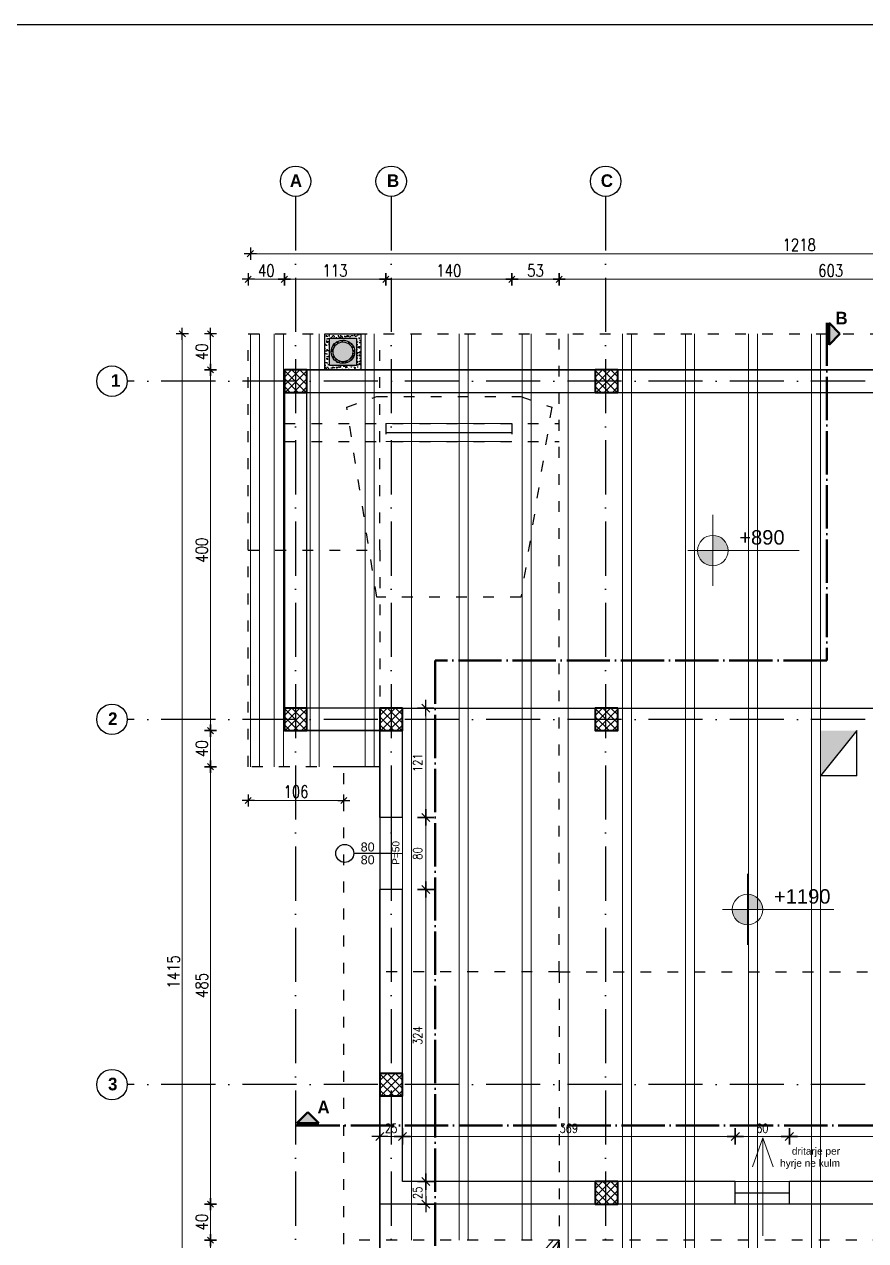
# Model space of a CAD drawing. Header units: metres. Extents: x 2674 to 33045, y -10854 to 2806.
# Drawn here: x 21679 to 22612, y 910 to 2259 of the extents above; entities that cross this region are included whole.
import ezdxf

# ---------------------------------------------------------------- set-up
doc = ezdxf.new("R2010")
doc.units = ezdxf.units.M
for name, pattern in [('ACAD_ISO03W100', [30, 12, -18]), ('ACAD_ISO04W100', [30, 24, -3, 0, -3]), ('ACAD_ISO10W100', [18, 12, -3, 0, -3])]:
    doc.linetypes.add(name, pattern=pattern)
doc.layers.add('2d hamdia', color=7, linetype='Continuous')
doc.styles.add('_DIM Romans 0.8', font='romans.shx', dxfattribs={"width": 0.8})
doc.styles.get("Standard").update_dxf_attribs({"font": 'arial.ttf'})
doc.dimstyles.new('50 jasht', dxfattribs={"dimscale": 15, "dimtxt": 0.9, "dimasz": 0.3, "dimexe": 1.25, "dimexo": 0.625, "dimgap": 0.2, "dimtad": 1, "dimdec": 0, "dimzin": 12, "dimdsep": 46, "dimtxsty": '_DIM Romans 0.8', "dimblk": '- Kosa Crta za DIM (Mala)', "dimcen": 1, "dimse1": 1, "dimse2": 1, "dimclrd": 256, "dimclrt": 256, "dimazin": 3, "dimtfac": 1, "dimtdec": 0, "dimtix": 1, "dimtmove": 0, "dimatfit": 3, "dimfxl": 1, "dimlwd": 0, "dimarcsym": 0})
doc.dimstyles.new('50 mrena', dxfattribs={"dimscale": 10, "dimtxt": 1, "dimasz": 0.6, "dimexe": 1.25, "dimexo": 0.625, "dimgap": 0.4, "dimtad": 1, "dimdec": 0, "dimzin": 12, "dimdsep": 46, "dimtxsty": '_DIM Romans 0.8', "dimblk": '- Kosa Crta za DIM (Mala)', "dimcen": 2.5, "dimse1": 1, "dimse2": 1, "dimclrd": 256, "dimclrt": 256, "dimadec": 0, "dimazin": 3, "dimtfac": 1, "dimtdec": 0, "dimtix": 1, "dimtmove": 0, "dimatfit": 3, "dimfxl": 1, "dimlwd": 15, "dimarcsym": 0})

# ---------------------------------------------------------------- blocks, each defined once
blk = doc.blocks.new('oxhak pa vrim')
h = blk.add_hatch()
h.set_pattern_fill('AR-SAND,_O', color=256, scale=0.1)
h.set_pattern_definition([(37.5, (-18.0384, 2.538), (-0.16, 4.89413), [0, -3.8608, 0, -4.318, 0, -4.1275]), (7.5, (-18.0384, 2.538), (4.4952, 7.16825), [0, -2.0828, 0, -3.4798, 0, -1.3335]), (327.5, (-21.1626, 2.538), (7.90992, 0.01437), [0, -1.27, 0, -4.572, 0, -5.969]), (317.5, (-21.1626, 2.538), (7.6356, 2.2293), [0, -0.635, 0, -2.9972, 0, -3.429])])
h.paths.add_polyline_path([(-10, 5), (-30, 5), (-30, 0), (-10, 0)], flags=17)
h.paths.add_polyline_path([(-5, 5), (-5, 35), (-35, 35), (-35, 5), (-30, 5), (-30, 0), (-40, 0), (-40, 40), (0, 40), (0, 0), (-10, 0), (-10, 5)])
h = blk.add_hatch(color=22)
h.dxf.hatch_style = 1
h.paths.add_polyline_path([(-5, 5), (-5, 35), (-35, 35), (-35, 5)])
h.paths.add_polyline_path([(-33, 20, -1), (-7, 20, -1)], flags=16)
h.paths.add_polyline_path([(-31, 20, -1), (-9, 20, -1)], flags=0)
h = blk.add_hatch()
h.set_pattern_fill('AR-SAND', color=256, scale=0.1)
h.set_pattern_definition([(322.5, (-40, 40), (-0.16, -4.89413), [0, -3.8608, 0, -4.318, 0, -4.1275]), (352.5, (-40, 40), (4.4952, -7.16825), [0, -2.0828, 0, -3.4798, 0, -1.3335]), (32.5, (-43.124, 40), (7.90992, -0.01437), [0, -1.27, 0, -4.572, 0, -5.969]), (42.5, (-43.124, 40), (7.6356, -2.2293), [0, -0.635, 0, -2.9972, 0, -3.429])])
h.paths.add_polyline_path([(-7, 20, 1), (-33, 20, 1)])
h.paths.add_polyline_path([(-31, 20, -1), (-9, 20, -1)], flags=16)
h = blk.add_hatch(color=253)
h.dxf.hatch_style = 1
h.paths.add_polyline_path([(-9, 20, 1), (-31, 20, 1)])
for points in [[(-40, 40), (0, 40), (0, 0), (-40, 0)], [(-35, 35), (-5, 35), (-5, 5), (-35, 5)]]:
    blk.add_lwpolyline(points, close=True)
for radius in [13, 11]:
    blk.add_circle((-20, 20), radius)
blk = doc.blocks.new('- Kosa Crta za DIM (Mala)')
for points in [[(-1.5, 0), (1.5, 0)], [(-0.75, -0.75), (0.75, 0.75)], [(0, -1.5), (0, 1.5)]]:
    blk.add_lwpolyline(points)
blk = doc.blocks.new('*D1018')
at = {"lineweight": 0, "transparency": 16777216}
blk.add_line((21931.9, 1976.1), (21962.9, 1976.1), dxfattribs=at)
at = {"layer": 'Defpoints', "color": 0, "lineweight": 0, "transparency": 16777216}
for p in [(21967.4, 1976.1), (21927.4, 1915.7), (21967.4, 1875.7)]:
    blk.add_point(p, dxfattribs=at)
at = {"lineweight": 0, "transparency": 16777216, "xscale": 4.5, "yscale": 4.5, "zscale": 4.5, "rotation": 180}
blk.add_blockref('- Kosa Crta za DIM (Mala)', (21927.4, 1976.1), dxfattribs=at)
at = {"lineweight": 0, "transparency": 16777216, "xscale": 4.5, "yscale": 4.5, "zscale": 4.5}
blk.add_blockref('- Kosa Crta za DIM (Mala)', (21967.4, 1976.1), dxfattribs=at)
at = {"lineweight": 0, "transparency": 16777216, "insert": (21947.4, 1985.8), "char_height": 13.5, "attachment_point": 5, "style": '_DIM Romans 0.8'}
blk.add_mtext('40', dxfattribs=at)
blk = doc.blocks.new('*D1019')
at = {"lineweight": 0, "transparency": 16777216}
blk.add_line((21971.9, 1976.1), (22075.4, 1976.1), dxfattribs=at)
at = {"layer": 'Defpoints', "color": 0, "lineweight": 0, "transparency": 16777216}
for p in [(22079.9, 1976.1), (21967.4, 1875.7), (22079.9, 1816.3)]:
    blk.add_point(p, dxfattribs=at)
at = {"lineweight": 0, "transparency": 16777216, "xscale": 4.5, "yscale": 4.5, "zscale": 4.5, "rotation": 180}
blk.add_blockref('- Kosa Crta za DIM (Mala)', (21967.4, 1976.1), dxfattribs=at)
at = {"lineweight": 0, "transparency": 16777216, "xscale": 4.5, "yscale": 4.5, "zscale": 4.5}
blk.add_blockref('- Kosa Crta za DIM (Mala)', (22079.9, 1976.1), dxfattribs=at)
at = {"lineweight": 0, "transparency": 16777216, "insert": (22023.6, 1985.8), "char_height": 13.5, "attachment_point": 5, "style": '_DIM Romans 0.8'}
blk.add_mtext('113', dxfattribs=at)
blk = doc.blocks.new('*D1020')
at = {"lineweight": 0, "transparency": 16777216}
blk.add_line((22084.4, 1976.1), (22215.4, 1976.1), dxfattribs=at)
at = {"layer": 'Defpoints', "color": 0, "lineweight": 0, "transparency": 16777216}
for p in [(22219.9, 1976.1), (22079.9, 1816.3), (22219.9, 1816.3)]:
    blk.add_point(p, dxfattribs=at)
at = {"lineweight": 0, "transparency": 16777216, "xscale": 4.5, "yscale": 4.5, "zscale": 4.5, "rotation": 180}
blk.add_blockref('- Kosa Crta za DIM (Mala)', (22079.9, 1976.1), dxfattribs=at)
at = {"lineweight": 0, "transparency": 16777216, "xscale": 4.5, "yscale": 4.5, "zscale": 4.5}
blk.add_blockref('- Kosa Crta za DIM (Mala)', (22219.9, 1976.1), dxfattribs=at)
at = {"lineweight": 0, "transparency": 16777216, "insert": (22149.9, 1985.8), "char_height": 13.5, "attachment_point": 5, "style": '_DIM Romans 0.8'}
blk.add_mtext('140', dxfattribs=at)
blk = doc.blocks.new('*D1021')
at = {"lineweight": 0, "transparency": 16777216}
blk.add_line((22224.4, 1976.1), (22267.9, 1976.1), dxfattribs=at)
at = {"layer": 'Defpoints', "color": 0, "lineweight": 0, "transparency": 16777216}
for p in [(22272.4, 1976.1), (22219.9, 1816.3), (22272.4, 1816.3)]:
    blk.add_point(p, dxfattribs=at)
at = {"lineweight": 0, "transparency": 16777216, "xscale": 4.5, "yscale": 4.5, "zscale": 4.5, "rotation": 180}
blk.add_blockref('- Kosa Crta za DIM (Mala)', (22219.9, 1976.1), dxfattribs=at)
at = {"lineweight": 0, "transparency": 16777216, "xscale": 4.5, "yscale": 4.5, "zscale": 4.5}
blk.add_blockref('- Kosa Crta za DIM (Mala)', (22272.4, 1976.1), dxfattribs=at)
at = {"lineweight": 0, "transparency": 16777216, "insert": (22246.1, 1985.8), "char_height": 13.5, "attachment_point": 5, "style": '_DIM Romans 0.8'}
blk.add_mtext('53', dxfattribs=at)
blk = doc.blocks.new('*D1022')
at = {"lineweight": 0, "transparency": 16777216}
blk.add_line((22276.9, 1976.1), (22870.4, 1976.1), dxfattribs=at)
at = {"layer": 'Defpoints', "color": 0, "lineweight": 0, "transparency": 16777216}
for p in [(22874.9, 1976.1), (22272.4, 1816.3), (22874.9, 1816.3)]:
    blk.add_point(p, dxfattribs=at)
at = {"lineweight": 0, "transparency": 16777216, "xscale": 4.5, "yscale": 4.5, "zscale": 4.5, "rotation": 180}
blk.add_blockref('- Kosa Crta za DIM (Mala)', (22272.4, 1976.1), dxfattribs=at)
at = {"lineweight": 0, "transparency": 16777216, "xscale": 4.5, "yscale": 4.5, "zscale": 4.5}
blk.add_blockref('- Kosa Crta za DIM (Mala)', (22874.9, 1976.1), dxfattribs=at)
at = {"lineweight": 0, "transparency": 16777216, "insert": (22573.6, 1985.8), "char_height": 13.5, "attachment_point": 5, "style": '_DIM Romans 0.8'}
blk.add_mtext('603', dxfattribs=at)
blk = doc.blocks.new('*D1026')
at = {"lineweight": 0, "transparency": 16777216}
blk.add_line((23142.9, 2004.5), (21934.2, 2004.5), dxfattribs=at)
at = {"layer": 'Defpoints', "color": 0, "lineweight": 0, "transparency": 16777216}
for p in [(21929.7, 2004.5), (21929.7, 1915.7), (23147.4, 1915.7)]:
    blk.add_point(p, dxfattribs=at)
at = {"lineweight": 0, "transparency": 16777216, "xscale": 4.5, "yscale": 4.5, "zscale": 4.5, "rotation": 180}
blk.add_blockref('- Kosa Crta za DIM (Mala)', (21929.7, 2004.5), dxfattribs=at)
at = {"lineweight": 0, "transparency": 16777216, "xscale": 4.5, "yscale": 4.5, "zscale": 4.5}
blk.add_blockref('- Kosa Crta za DIM (Mala)', (23147.4, 2004.5), dxfattribs=at)
at = {"lineweight": 0, "transparency": 16777216, "insert": (22538.6, 2014.3), "char_height": 13.5, "attachment_point": 5, "style": '_DIM Romans 0.8'}
blk.add_mtext('1218', dxfattribs=at)
blk = doc.blocks.new('*D1034')
at = {"lineweight": 0, "transparency": 16777216}
blk.add_line((21885.5, 1911.2), (21885.5, 1880.2), dxfattribs=at)
at = {"layer": 'Defpoints', "color": 0, "lineweight": 0, "transparency": 16777216}
for p in [(21927.4, 1915.7), (21885.5, 1875.7), (21967.4, 1875.7)]:
    blk.add_point(p, dxfattribs=at)
at = {"lineweight": 0, "transparency": 16777216, "xscale": 4.5, "yscale": 4.5, "zscale": 4.5}
for p, rotation in [((21885.5, 1915.7), 90), ((21885.5, 1875.7), 270)]:
    blk.add_blockref('- Kosa Crta za DIM (Mala)', p, dxfattribs=dict(at, rotation=rotation))
at = {"lineweight": 0, "transparency": 16777216, "insert": (21875.8, 1895.7), "char_height": 13.5, "attachment_point": 5, "rotation": 90, "style": '_DIM Romans 0.8'}
blk.add_mtext('40', dxfattribs=at)
blk = doc.blocks.new('*D1035')
at = {"lineweight": 0, "transparency": 16777216}
blk.add_line((21885.5, 1871.2), (21885.5, 1480.2), dxfattribs=at)
at = {"layer": 'Defpoints', "color": 0, "lineweight": 0, "transparency": 16777216}
for p in [(21967.4, 1875.7), (21885.5, 1475.7), (21967.4, 1475.7)]:
    blk.add_point(p, dxfattribs=at)
at = {"lineweight": 0, "transparency": 16777216, "xscale": 4.5, "yscale": 4.5, "zscale": 4.5}
for p, rotation in [((21885.5, 1875.7), 90), ((21885.5, 1475.7), 270)]:
    blk.add_blockref('- Kosa Crta za DIM (Mala)', p, dxfattribs=dict(at, rotation=rotation))
at = {"lineweight": 0, "transparency": 16777216, "insert": (21875.8, 1675.7), "char_height": 13.5, "attachment_point": 5, "rotation": 90, "style": '_DIM Romans 0.8'}
blk.add_mtext('400', dxfattribs=at)
blk = doc.blocks.new('*D1036')
at = {"lineweight": 0, "transparency": 16777216}
blk.add_line((21885.5, 1471.2), (21885.5, 1440.2), dxfattribs=at)
at = {"layer": 'Defpoints', "color": 0, "lineweight": 0, "transparency": 16777216}
for p in [(21967.4, 1475.7), (21885.5, 1435.7), (21927.4, 1435.7)]:
    blk.add_point(p, dxfattribs=at)
at = {"lineweight": 0, "transparency": 16777216, "xscale": 4.5, "yscale": 4.5, "zscale": 4.5}
for p, rotation in [((21885.5, 1475.7), 90), ((21885.5, 1435.7), 270)]:
    blk.add_blockref('- Kosa Crta za DIM (Mala)', p, dxfattribs=dict(at, rotation=rotation))
at = {"lineweight": 0, "transparency": 16777216, "insert": (21875.8, 1455.7), "char_height": 13.5, "attachment_point": 5, "rotation": 90, "style": '_DIM Romans 0.8'}
blk.add_mtext('40', dxfattribs=at)
blk = doc.blocks.new('*D1037')
at = {"lineweight": 0, "transparency": 16777216}
blk.add_line((21885.5, 1431.2), (21885.5, 955.2), dxfattribs=at)
at = {"layer": 'Defpoints', "color": 0, "lineweight": 0, "transparency": 16777216}
for p in [(21927.4, 1435.7), (21885.5, 950.7), (22073.4, 950.7)]:
    blk.add_point(p, dxfattribs=at)
at = {"lineweight": 0, "transparency": 16777216, "xscale": 4.5, "yscale": 4.5, "zscale": 4.5}
for p, rotation in [((21885.5, 1435.7), 90), ((21885.5, 950.7), 270)]:
    blk.add_blockref('- Kosa Crta za DIM (Mala)', p, dxfattribs=dict(at, rotation=rotation))
at = {"lineweight": 0, "transparency": 16777216, "insert": (21875.8, 1193.2), "char_height": 13.5, "attachment_point": 5, "rotation": 90, "style": '_DIM Romans 0.8'}
blk.add_mtext('485', dxfattribs=at)
blk = doc.blocks.new('*D1038')
at = {"lineweight": 0, "transparency": 16777216}
blk.add_line((21885.5, 946.2), (21885.5, 915.2), dxfattribs=at)
at = {"layer": 'Defpoints', "color": 0, "lineweight": 0, "transparency": 16777216}
for p in [(22073.4, 950.7), (21885.5, 910.7), (22033.4, 910.7)]:
    blk.add_point(p, dxfattribs=at)
at = {"lineweight": 0, "transparency": 16777216, "xscale": 4.5, "yscale": 4.5, "zscale": 4.5}
for p, rotation in [((21885.5, 950.7), 90), ((21885.5, 910.7), 270)]:
    blk.add_blockref('- Kosa Crta za DIM (Mala)', p, dxfattribs=dict(at, rotation=rotation))
at = {"lineweight": 0, "transparency": 16777216, "insert": (21875.8, 930.7), "char_height": 13.5, "attachment_point": 5, "rotation": 90, "style": '_DIM Romans 0.8'}
blk.add_mtext('40', dxfattribs=at)
blk = doc.blocks.new('*D1039')
at = {"lineweight": 0, "transparency": 16777216}
blk.add_line((21885.5, 906.2), (21885.5, 640.9), dxfattribs=at)
at = {"layer": 'Defpoints', "color": 0, "lineweight": 0, "transparency": 16777216}
for p in [(22033.4, 910.7), (21885.5, 636.4), (22033.4, 636.4)]:
    blk.add_point(p, dxfattribs=at)
at = {"lineweight": 0, "transparency": 16777216, "xscale": 4.5, "yscale": 4.5, "zscale": 4.5}
for p, rotation in [((21885.5, 910.7), 90), ((21885.5, 636.4), 270)]:
    blk.add_blockref('- Kosa Crta za DIM (Mala)', p, dxfattribs=dict(at, rotation=rotation))
at = {"lineweight": 0, "transparency": 16777216, "insert": (21875.8, 773.6), "char_height": 13.5, "attachment_point": 5, "rotation": 90, "style": '_DIM Romans 0.8'}
blk.add_mtext('274', dxfattribs=at)
blk = doc.blocks.new('*D1041')
at = {"lineweight": 0, "transparency": 16777216}
blk.add_line((21854.2, 505.2), (21854.2, 1911.2), dxfattribs=at)
at = {"layer": 'Defpoints', "color": 0, "lineweight": 0, "transparency": 16777216}
for p in [(21854.2, 1915.7), (21929.7, 1915.7), (22243, 500.7)]:
    blk.add_point(p, dxfattribs=at)
at = {"lineweight": 0, "transparency": 16777216, "xscale": 4.5, "yscale": 4.5, "zscale": 4.5}
for p, rotation in [((21854.2, 1915.7), 90), ((21854.2, 500.7), 270)]:
    blk.add_blockref('- Kosa Crta za DIM (Mala)', p, dxfattribs=dict(at, rotation=rotation))
at = {"lineweight": 0, "transparency": 16777216, "insert": (21844.5, 1208.2), "char_height": 13.5, "attachment_point": 5, "rotation": 90, "style": '_DIM Romans 0.8'}
blk.add_mtext('1415', dxfattribs=at)
blk = doc.blocks.new('*D1042')
at = {"lineweight": 0, "transparency": 16777216}
blk.add_line((22028.9, 1398.2), (21931.9, 1398.2), dxfattribs=at)
at = {"layer": 'Defpoints', "color": 0, "lineweight": 0, "transparency": 16777216}
for p in [(21927.4, 1435.7), (22033.4, 1435.7), (21927.4, 1398.2)]:
    blk.add_point(p, dxfattribs=at)
at = {"lineweight": 0, "transparency": 16777216, "xscale": 4.5, "yscale": 4.5, "zscale": 4.5, "rotation": 180}
blk.add_blockref('- Kosa Crta za DIM (Mala)', (21927.4, 1398.2), dxfattribs=at)
at = {"lineweight": 0, "transparency": 16777216, "xscale": 4.5, "yscale": 4.5, "zscale": 4.5}
blk.add_blockref('- Kosa Crta za DIM (Mala)', (22033.4, 1398.2), dxfattribs=at)
at = {"lineweight": 0, "transparency": 16777216, "insert": (21980.4, 1408), "char_height": 13.5, "attachment_point": 5, "style": '_DIM Romans 0.8'}
blk.add_mtext('106', dxfattribs=at)
blk = doc.blocks.new('*D1049')
at = {"lineweight": 15, "transparency": 16777216}
blk.add_line((22124.3, 1494.7), (22124.3, 1385.5), dxfattribs=at)
at = {"layer": 'Defpoints', "color": 0, "lineweight": 0, "transparency": 16777216}
for p in [(22098.4, 1500.7), (22098.4, 1379.5), (22124.3, 1379.5)]:
    blk.add_point(p, dxfattribs=at)
at = {"lineweight": 15, "transparency": 16777216, "xscale": 6, "yscale": 6, "zscale": 6}
for p, rotation in [((22124.3, 1500.7), 90), ((22124.3, 1379.5), 270)]:
    blk.add_blockref('- Kosa Crta za DIM (Mala)', p, dxfattribs=dict(at, rotation=rotation))
at = {"lineweight": 0, "transparency": 16777216, "insert": (22115.3, 1440.1), "char_height": 10, "attachment_point": 5, "rotation": 90, "style": '_DIM Romans 0.8'}
blk.add_mtext('121', dxfattribs=at)
blk = doc.blocks.new('*D1050')
at = {"lineweight": 15, "transparency": 16777216}
blk.add_line((22124.3, 1373.5), (22124.3, 1305.5), dxfattribs=at)
at = {"layer": 'Defpoints', "color": 0, "lineweight": 0, "transparency": 16777216}
for p in [(22098.4, 1379.5), (22098.4, 1299.5), (22124.3, 1299.5)]:
    blk.add_point(p, dxfattribs=at)
at = {"lineweight": 15, "transparency": 16777216, "xscale": 6, "yscale": 6, "zscale": 6}
for p, rotation in [((22124.3, 1379.5), 90), ((22124.3, 1299.5), 270)]:
    blk.add_blockref('- Kosa Crta za DIM (Mala)', p, dxfattribs=dict(at, rotation=rotation))
at = {"lineweight": 0, "transparency": 16777216, "insert": (22115.3, 1339.5), "char_height": 10, "attachment_point": 5, "rotation": 90, "style": '_DIM Romans 0.8'}
blk.add_mtext('80', dxfattribs=at)
blk = doc.blocks.new('*D1051')
at = {"lineweight": 15, "transparency": 16777216}
blk.add_line((22124.3, 1293.5), (22124.3, 981.7), dxfattribs=at)
at = {"layer": 'Defpoints', "color": 0, "lineweight": 0, "transparency": 16777216}
for p in [(22098.4, 1299.5), (22098.4, 975.7), (22124.3, 975.7)]:
    blk.add_point(p, dxfattribs=at)
at = {"lineweight": 15, "transparency": 16777216, "xscale": 6, "yscale": 6, "zscale": 6}
for p, rotation in [((22124.3, 1299.5), 90), ((22124.3, 975.7), 270)]:
    blk.add_blockref('- Kosa Crta za DIM (Mala)', p, dxfattribs=dict(at, rotation=rotation))
at = {"lineweight": 0, "transparency": 16777216, "insert": (22115.3, 1137.6), "char_height": 10, "attachment_point": 5, "rotation": 90, "style": '_DIM Romans 0.8'}
blk.add_mtext('324', dxfattribs=at)
blk = doc.blocks.new('*D1052')
at = {"lineweight": 15, "transparency": 16777216}
blk.add_line((22124.3, 969.7), (22124.3, 956.7), dxfattribs=at)
at = {"layer": 'Defpoints', "color": 0, "lineweight": 0, "transparency": 16777216}
for p in [(22098.4, 975.7), (22073.4, 950.7), (22124.3, 950.7)]:
    blk.add_point(p, dxfattribs=at)
at = {"lineweight": 15, "transparency": 16777216, "xscale": 6, "yscale": 6, "zscale": 6}
for p, rotation in [((22124.3, 975.7), 90), ((22124.3, 950.7), 270)]:
    blk.add_blockref('- Kosa Crta za DIM (Mala)', p, dxfattribs=dict(at, rotation=rotation))
at = {"lineweight": 0, "transparency": 16777216, "insert": (22115.3, 963.2), "char_height": 10, "attachment_point": 5, "rotation": 90, "style": '_DIM Romans 0.8'}
blk.add_mtext('25', dxfattribs=at)
blk = doc.blocks.new('*D1053')
at = {"lineweight": 15, "transparency": 16777216}
blk.add_line((22079.4, 1025.8), (22092.4, 1025.8), dxfattribs=at)
at = {"layer": 'Defpoints', "color": 0, "lineweight": 0, "transparency": 16777216}
for p in [(22098.4, 1025.8), (22098.4, 1025.8), (22073.4, 950.7)]:
    blk.add_point(p, dxfattribs=at)
at = {"lineweight": 15, "transparency": 16777216, "xscale": 6, "yscale": 6, "zscale": 6, "rotation": 180}
blk.add_blockref('- Kosa Crta za DIM (Mala)', (22073.4, 1025.8), dxfattribs=at)
at = {"lineweight": 15, "transparency": 16777216, "xscale": 6, "yscale": 6, "zscale": 6}
blk.add_blockref('- Kosa Crta za DIM (Mala)', (22098.4, 1025.8), dxfattribs=at)
at = {"lineweight": 0, "transparency": 16777216, "insert": (22085.9, 1034.8), "char_height": 10, "attachment_point": 5, "style": '_DIM Romans 0.8'}
blk.add_mtext('25', dxfattribs=at)
blk = doc.blocks.new('*D1054')
at = {"lineweight": 15, "transparency": 16777216}
blk.add_line((22104.4, 1025.8), (22461.7, 1025.8), dxfattribs=at)
at = {"layer": 'Defpoints', "color": 0, "lineweight": 0, "transparency": 16777216}
for p in [(22098.4, 1025.8), (22467.7, 1025.8), (22467.7, 975.7)]:
    blk.add_point(p, dxfattribs=at)
at = {"lineweight": 15, "transparency": 16777216, "xscale": 6, "yscale": 6, "zscale": 6, "rotation": 180}
blk.add_blockref('- Kosa Crta za DIM (Mala)', (22098.4, 1025.8), dxfattribs=at)
at = {"lineweight": 15, "transparency": 16777216, "xscale": 6, "yscale": 6, "zscale": 6}
blk.add_blockref('- Kosa Crta za DIM (Mala)', (22467.7, 1025.8), dxfattribs=at)
at = {"lineweight": 0, "transparency": 16777216, "insert": (22283, 1034.8), "char_height": 10, "attachment_point": 5, "style": '_DIM Romans 0.8'}
blk.add_mtext('369', dxfattribs=at)
blk = doc.blocks.new('*D1055')
at = {"lineweight": 15, "transparency": 16777216}
blk.add_line((22473.7, 1025.8), (22521.7, 1025.8), dxfattribs=at)
at = {"layer": 'Defpoints', "color": 0, "lineweight": 0, "transparency": 16777216}
for p in [(22527.7, 1025.8), (22467.7, 975.7), (22527.7, 975.7)]:
    blk.add_point(p, dxfattribs=at)
at = {"lineweight": 15, "transparency": 16777216, "xscale": 6, "yscale": 6, "zscale": 6, "rotation": 180}
blk.add_blockref('- Kosa Crta za DIM (Mala)', (22467.7, 1025.8), dxfattribs=at)
at = {"lineweight": 15, "transparency": 16777216, "xscale": 6, "yscale": 6, "zscale": 6}
blk.add_blockref('- Kosa Crta za DIM (Mala)', (22527.7, 1025.8), dxfattribs=at)
at = {"lineweight": 0, "transparency": 16777216, "insert": (22497.7, 1034.8), "char_height": 10, "attachment_point": 5, "style": '_DIM Romans 0.8'}
blk.add_mtext('60', dxfattribs=at)
blk = doc.blocks.new('*D1056')
at = {"lineweight": 15, "transparency": 16777216}
blk.add_line((22533.7, 1025.8), (23076.4, 1025.8), dxfattribs=at)
at = {"layer": 'Defpoints', "color": 0, "lineweight": 0, "transparency": 16777216}
for p in [(23082.4, 1025.8), (22527.7, 975.7), (23082.4, 975.7)]:
    blk.add_point(p, dxfattribs=at)
at = {"lineweight": 15, "transparency": 16777216, "xscale": 6, "yscale": 6, "zscale": 6, "rotation": 180}
blk.add_blockref('- Kosa Crta za DIM (Mala)', (22527.7, 1025.8), dxfattribs=at)
at = {"lineweight": 15, "transparency": 16777216, "xscale": 6, "yscale": 6, "zscale": 6}
blk.add_blockref('- Kosa Crta za DIM (Mala)', (23082.4, 1025.8), dxfattribs=at)
at = {"lineweight": 0, "transparency": 16777216, "insert": (22805, 1034.8), "char_height": 10, "attachment_point": 5, "style": '_DIM Romans 0.8'}
blk.add_mtext('555', dxfattribs=at)

msp = doc.modelspace()

# ---------------------------------------------------------------- hatches: boundary and pattern name
at = {"lineweight": 18}
for points in [[(22571.7, 1927.8), (22571.7, 1903.5), (22583.8, 1915.6)], [(21981.2, 1040.6), (22005.5, 1040.6), (21993.3, 1052.7)]]:
    msp.add_hatch(color=15, dxfattribs=at).paths.add_polyline_path(points)
at = {"lineweight": 0}
for points in [[(22442.8, 1692.2), (22442.8, 1675.3), (22459.7, 1675.3, 0.414214)], [(22442.8, 1675.3), (22425.9, 1675.3, 0.414214), (22442.8, 1658.4)], [(22481.2, 1294.2), (22481.2, 1277.3), (22498.1, 1277.3, 0.414214)], [(22481.2, 1277.3), (22464.3, 1277.3, 0.414214), (22481.2, 1260.4)]]:
    msp.add_hatch(color=256, dxfattribs=at).paths.add_polyline_path(points)
msp.add_hatch(color=256).paths.add_polyline_path([(22602.4, 1475.7), (22562.4, 1475.7), (22562.4, 1425.7)])
at = {"layer": '2d hamdia', "lineweight": 0}
h = msp.add_hatch(dxfattribs=at)
h.set_pattern_fill('ANSI37', color=26, scale=2, style=0)
h.set_pattern_definition([(45, (11001.737, -10), (-4.490128, 4.490128), []), (135, (11001.737, -10), (-4.490128, -4.490128), [])])
h.paths.add_polyline_path([(21992.4, 1875.7), (21967.4, 1875.7), (21967.4, 1850.7), (21992.4, 1850.7)])
h = msp.add_hatch(dxfattribs=at)
h.set_pattern_fill('ANSI37', color=26, scale=2, style=0)
h.set_pattern_definition([(45, (11346.737, -10), (-4.490128, 4.490128), []), (135, (11346.737, -10), (-4.490128, -4.490128), [])])
h.paths.add_polyline_path([(22337.4, 1875.7), (22312.4, 1875.7), (22312.4, 1850.7), (22337.4, 1850.7)])
h = msp.add_hatch(dxfattribs=at)
h.set_pattern_fill('ANSI37', color=26, scale=2, style=0)
h.set_pattern_definition([(45, (11001.737, -385), (-4.490128, 4.490128), []), (135, (11001.737, -385), (-4.490128, -4.490128), [])])
h.paths.add_polyline_path([(21992.4, 1500.7), (21967.4, 1500.7), (21967.4, 1475.7), (21992.4, 1475.7)])
h = msp.add_hatch(dxfattribs=at)
h.set_pattern_fill('ANSI37', color=26, scale=2, style=0)
h.set_pattern_definition([(45, (11107.737, -385), (-4.490128, 4.490128), []), (135, (11107.737, -385), (-4.490128, -4.490128), [])])
h.paths.add_polyline_path([(22098.4, 1500.7), (22073.4, 1500.7), (22073.4, 1475.7), (22098.4, 1475.7)])
h = msp.add_hatch(dxfattribs=at)
h.set_pattern_fill('ANSI37', color=26, scale=2, style=0)
h.set_pattern_definition([(45, (11346.737, -385), (-4.490128, 4.490128), []), (135, (11346.737, -385), (-4.490128, -4.490128), [])])
h.paths.add_polyline_path([(22337.4, 1500.7), (22312.4, 1500.7), (22312.4, 1475.7), (22337.4, 1475.7)])
h = msp.add_hatch(dxfattribs=at)
h.set_pattern_fill('ANSI37', color=26, scale=2, style=0)
h.set_pattern_definition([(45, (11107.737, -790), (-4.490128, 4.490128), []), (135, (11107.737, -790), (-4.490128, -4.490128), [])])
h.paths.add_polyline_path([(22098.4, 1095.7), (22073.4, 1095.7), (22073.4, 1070.7), (22098.4, 1070.7)])
h = msp.add_hatch(dxfattribs=at)
h.set_pattern_fill('ANSI37', color=26, scale=2, style=0)
h.set_pattern_definition([(45, (11346.737, -910), (-4.490128, 4.490128), []), (135, (11346.737, -910), (-4.490128, -4.490128), [])])
h.paths.add_polyline_path([(22337.4, 975.7), (22312.4, 975.7), (22312.4, 950.7), (22337.4, 950.7)])

# ---------------------------------------------------------------- linework, layer by layer
at = {"color": 124, "linetype": 'ACAD_ISO10W100', "lineweight": 25, "ltscale": 5}
for p, q in [((21979.9, 2067.9), (21979.9, 597)), ((22085.9, 2067.9), (22085.9, 597)), ((22323.9, 2067.9), (22323.9, 597)), ((23152.3, 1863.2), (21793.1, 1863.2)), ((23152.3, 1488.2), (21793.1, 1488.2)), ((23152.3, 1083.2), (21793.1, 1083.2))]:
    msp.add_line(p, q, dxfattribs=at)
at = {"color": 9, "lineweight": 0}
for p, q in [((21929.7, 1915.7), (21929.7, 1435.7)), ((21939.7, 1915.7), (21939.7, 1435.7)), ((21956.3, 1915.7), (21956.3, 1435.7)), ((21966.3, 1915.7), (21966.3, 1435.7)), ((21995.9, 1915.7), (21995.9, 1435.7)), ((22005.9, 1915.7), (22005.9, 1435.7)), ((22057, 1915.7), (22057, 1435.7)), ((22067, 1915.7), (22067, 1435.7)), ((22108.4, 1915.7), (22108.4, 1208.2)), ((22161.2, 1915.7), (22161.2, 1208.2)), ((22171.2, 1915.7), (22171.2, 1208.2)), ((22231.2, 1915.7), (22231.2, 1208.2)), ((22241.2, 1915.7), (22241.2, 1208.2)), ((22282.4, 1915.7), (22282.4, 1208.2)), ((22342.4, 1915.7), (22342.4, 1208.2)), ((22352.4, 1915.7), (22352.4, 1208.2)), ((22412.4, 1915.7), (22412.4, 1208.2)), ((22422.4, 1915.7), (22422.4, 1208.2)), ((22482.4, 1915.7), (22482.4, 1208.2)), ((22492.4, 1915.7), (22492.4, 1208.2)), ((22552.4, 1915.7), (22552.4, 1208.2)), ((22562.4, 1915.7), (22562.4, 1208.2)), ((22108.4, 910.7), (22108.4, 1208.2)), ((22161.2, 910.7), (22161.2, 1208.2)), ((22171.2, 910.7), (22171.2, 1208.2)), ((22231.2, 910.7), (22231.2, 1208.2)), ((22241.2, 910.7), (22241.2, 1208.2)), ((22282.4, 500.7), (22282.4, 1208.2)), ((22342.4, 500.7), (22342.4, 1208.2)), ((22352.4, 500.7), (22352.4, 1208.2)), ((22412.4, 500.7), (22412.4, 1208.2)), ((22422.4, 500.7), (22422.4, 1208.2)), ((22482.4, 500.7), (22482.4, 1208.2)), ((22492.4, 500.7), (22492.4, 1208.2)), ((22552.4, 500.7), (22552.4, 1208.2)), ((22562.4, 500.7), (22562.4, 1208.2)), ((22265.8, 910.7), (22029.6, 639.7))]:
    msp.add_line(p, q, dxfattribs=at)
at = {"color": 1, "linetype": 'ACAD_ISO03W100', "lineweight": 30}
for p, q in [((22073.4, 1675.7), (22073.4, 1915.7)), ((22272.4, 1208.2), (22272.4, 1915.7)), ((21927.4, 1675.7), (22073.4, 1675.7)), ((22073.4, 1675.7), (22073.4, 1435.7)), ((22272.4, 1208.2), (22073.4, 1208.2)), ((22272.4, 1208.2), (22272.4, 540.7)), ((22272.4, 1208.2), (22902.4, 1208.2)), ((22272.4, 910.7), (22033.4, 910.7)), ((22272.4, 910.7), (22033.4, 636.4)), ((22272.4, 910.7), (22185.8, 508.7))]:
    msp.add_line(p, q, dxfattribs=at)
for p, q in [((23107.4, 1875.7), (21967.4, 1875.7)), ((21967.4, 1875.7), (21967.4, 1475.7)), ((21967.4, 1475.7), (22073.4, 1475.7)), ((22073.4, 1475.7), (22073.4, 653.2)), ((22602.4, 1475.7), (22562.4, 1425.7)), ((22602.4, 1425.7), (22602.4, 1475.7)), ((22602.4, 1425.7), (22562.4, 1425.7)), ((22085.9, 1339.5), (22044.5, 1339.5)), ((23107.4, 950.7), (22073.4, 950.7))]:
    msp.add_line(p, q)
at = {"lineweight": 30}
for p, q in [((21992.4, 1500.7), (21992.4, 1850.7)), ((21992.4, 1850.7), (23082.4, 1850.7)), ((22073.4, 1500.7), (21992.4, 1500.7)), ((22098.4, 1379.5), (22098.4, 1475.7)), ((22098.4, 1379.5), (22073.4, 1379.5)), ((22098.4, 1299.5), (22073.4, 1299.5)), ((22098.4, 975.7), (22098.4, 1299.5)), ((22467.7, 975.7), (22098.4, 975.7)), ((22467.7, 950.7), (22467.7, 975.7)), ((23082.4, 975.7), (22527.7, 975.7)), ((22527.7, 950.7), (22527.7, 975.7))]:
    msp.add_line(p, q, dxfattribs=at)
at = {"color": 252, "linetype": 'ACAD_ISO03W100'}
for p, q in [((21967.4, 1816.3), (22272.4, 1816.3)), ((22079.9, 1816.3), (22079.9, 1796.3)), ((22219.9, 1816.3), (22219.9, 1796.3)), ((21967.4, 1796.3), (22272.4, 1796.3))]:
    msp.add_line(p, q, dxfattribs=at)
at = {"lineweight": 0}
for p, q in [((22079.9, 1816.3), (22219.9, 1816.3)), ((22219.9, 1796.3), (22079.9, 1796.3)), ((22442.8, 1636.4), (22442.8, 1714.9)), ((22415.1, 1675.3), (22538.7, 1675.3)), ((22098.4, 1379.5), (22098.4, 1299.5)), ((22098.4, 1339.5), (22073.4, 1339.5)), ((22481.2, 1238.3), (22481.2, 1316.8)), ((22453.5, 1277.3), (22577.1, 1277.3)), ((22498.1, 1024.2), (22486.7, 992.1)), ((22498.1, 915.6), (22498.1, 1024.2)), ((22498.1, 1024.2), (22509.6, 992.1)), ((22467.7, 975.7), (22527.7, 975.7))]:
    msp.add_line(p, q, dxfattribs=at)
at = {"color": 5, "lineweight": 30}
for p, q in [((22079.9, 1806.3), (22219.9, 1806.3)), ((22085.9, 1379.5), (22085.9, 1299.5)), ((22467.7, 963.2), (22527.7, 963.2))]:
    msp.add_line(p, q, dxfattribs=at)
at = {"color": 1, "lineweight": 30}
msp.add_line((22073.4, 1435.7), (22033.4, 1435.7), dxfattribs=at)
at = {"color": 13, "linetype": 'ACAD_ISO04W100', "lineweight": 50, "ltscale": 2}
msp.add_line((21981, 1038), (23165.2, 1038), dxfattribs=at)
at = {"linetype": 'ACAD_ISO03W100'}
msp.add_line((22902.4, 910.7), (22272.4, 910.7), dxfattribs=at)
at = {"elevation": -574.7}
msp.add_lwpolyline([(21165, 158.8), (21165, 2258.8), (24135, 2258.8), (24135, 158.8), (21165, 158.8)], close=True, dxfattribs=at)
at = {"linetype": 'ACAD_ISO03W100'}
msp.add_lwpolyline([(23147.4, 1915.7), (23147.4, 636.4, -0.295457), (22930.6, 500.7), (22243, 500.7, -0.287186), (22033.4, 636.4), (22033.4, 1435.7), (21927.4, 1435.7), (21927.4, 1915.7)], format="xyb", close=True, dxfattribs=at)
at = {"color": 13, "linetype": 'ACAD_ISO04W100', "lineweight": 50, "ltscale": 2}
msp.add_lwpolyline([(22569.1, 1928), (22569.1, 1553.4), (22134.8, 1553.4), (22134.8, 878.5), (22569.1, 878.5), (22569.1, 480.4)], dxfattribs=at)
for points in [[(22571.7, 1927.8), (22571.7, 1903.5), (22583.8, 1915.6)], [(21981.2, 1040.6), (22005.5, 1040.6), (21993.3, 1052.7)]]:
    msp.add_lwpolyline(points, close=True, dxfattribs=at)
at = {"lineweight": 40}
for points in [[(21992.4, 1875.7), (21967.4, 1875.7), (21967.4, 1850.7), (21992.4, 1850.7)], [(22337.4, 1875.7), (22312.4, 1875.7), (22312.4, 1850.7), (22337.4, 1850.7)], [(21992.4, 1500.7), (21967.4, 1500.7), (21967.4, 1475.7), (21992.4, 1475.7)], [(22098.4, 1500.7), (22073.4, 1500.7), (22073.4, 1475.7), (22098.4, 1475.7)], [(22337.4, 1500.7), (22312.4, 1500.7), (22312.4, 1475.7), (22337.4, 1475.7)], [(22098.4, 1095.7), (22073.4, 1095.7), (22073.4, 1070.7), (22098.4, 1070.7)], [(22337.4, 975.7), (22312.4, 975.7), (22312.4, 950.7), (22337.4, 950.7)]]:
    msp.add_lwpolyline(points, close=True, dxfattribs=at)
at = {"lineweight": 30}
msp.add_lwpolyline([(22073.4, 1379.5), (22073.4, 1475.7), (21967.4, 1475.7), (21967.4, 1875.7), (23107.4, 1875.7), (23107.4, 645.7, -0.284081), (22931, 540.7), (22243.3, 540.7, -0.275058), (22073.4, 645.7), (22073.4, 1299.5)], format="xyb", dxfattribs=at)
at = {"linetype": 'ACAD_ISO03W100'}
msp.add_lwpolyline([(22229.9, 1846.3), (22264, 1834.2), (22229.9, 1623.8), (22069.9, 1623.8), (22036.7, 1834.2), (22069.9, 1846.3)], close=True, dxfattribs=at)
at = {"lineweight": 30}
for points in [[(22073.4, 1379.5), (22073.4, 1500.7), (23107.4, 1500.7), (23107.4, 950.7), (22527.7, 950.7)], [(22467.7, 950.7), (22073.4, 950.7), (22073.4, 1299.5)]]:
    msp.add_lwpolyline(points, dxfattribs=at)
at = {"color": 124, "lineweight": 25, "ltscale": 5}
for centre in [(21979.9, 2084.8), (22085.9, 2084.8), (22323.9, 2084.8), (21776.2, 1863.2), (21776.2, 1488.2), (21776.2, 1083.2)]:
    msp.add_circle(centre, 16.9, dxfattribs=at)
at = {"lineweight": 0}
for centre in [(22442.8, 1675.3), (22481.2, 1277.3)]:
    msp.add_circle(centre, 16.9, dxfattribs=at)
msp.add_circle((22034.5, 1339.5), 10)

# ---------------------------------------------------------------- block references
at = {"lineweight": 18}
msp.add_blockref('oxhak pa vrim', (22052.4, 1875.7), dxfattribs=at)

# ---------------------------------------------------------------- texts
at = {"char_height": 14, "attachment_point": 1}
for s, insert in [('\\pi-0.86665;{\\fEras Light ITC|b1|i0|c0|p34;\\C124;A}', (21974.4, 2092.5)), ('\\pi0.92653;{\\fEras Light ITC|b1|i0|c0|p34;\\C124;B}', (22080.4, 2092.5)), ('\\pi0.078194;{\\fEras Light ITC|b1|i0|c0|p34;\\C124;C}', (22318.4, 2092.5)), ('\\pi0.92653;{\\fEras Light ITC|b1|i0|c0|p34;\\C15;B}', (22577.9, 1940.1)), ('\\pi4.396;{\\fEras Light ITC|b1|i0|c0|p34;\\C124;1}', (21770.7, 1870.9)), ('\\pi1.1704;{\\fEras Light ITC|b1|i0|c0|p34;\\C124;2}', (21770.7, 1495.9)), ('\\pi1.1094;{\\fEras Light ITC|b1|i0|c0|p34;\\C124;3}', (21770.7, 1090.9)), ('\\pi-0.86665;{\\fEras Light ITC|b1|i0|c0|p34;\\C15;A}', (22005, 1065.3))]:
    msp.add_mtext_dynamic_manual_height_columns(s, width=11.19, gutter_width=12.5, heights=[0], dxfattribs=dict(at, insert=insert))
at = {"lineweight": 0}
for s, width, heights, insert, char_height, attachment_point in [('{\\H0.8889x;+890}', 211.732, [0], (22472.1, 1698), 18, 1), ('\\pi8.9827;80 ', 32.27, [10.2], (22043.1, 1351.7), 10, 1), ('\\pi8.9827;80', 32.27, [0], (22043.1, 1337.5), 10, 1), ('{\\H0.8889x;+1190}', 211.732, [0], (22510.6, 1299.9), 18, 1), ('{\\fArial CYR|b0|i0|c0|p34;\\C24;dritarje per hyrje ne kulm}', 71.958, [0], (22583.9, 1013.5), 8, 3)]:
    msp.add_mtext_dynamic_manual_height_columns(s, width=width, gutter_width=12.5, heights=heights, dxfattribs=dict(at, insert=insert, char_height=char_height, attachment_point=attachment_point))
at = {"color": 251, "lineweight": 0, "insert": (22087.1, 1323.3), "char_height": 8, "attachment_point": 1, "rotation": 90}
msp.add_mtext_dynamic_manual_height_columns('\\pi3.6273;{\\C256;P=50}', width=32.27, gutter_width=12.5, heights=[10.2], dxfattribs=at)

# ---------------------------------------------------------------- dimensions: what is measured, and where the dimension line sits
at = {"lineweight": 0}
for base, p1, p2, dimstyle, picture, middle in [((21929.7, 2004.5), (23147.4, 1915.7), (21929.7, 1915.7), '50 jasht', '*D1026', (22538.6, 2014.3)), ((21967.4, 1976.1), (21927.4, 1915.7), (21967.4, 1875.7), '50 jasht', '*D1018', (21947.4, 1985.8)), ((21927.4, 1398.2), (22033.4, 1435.7), (21927.4, 1435.7), '50 jasht', '*D1042', (21980.4, 1408)), ((22098.4, 1025.8), (22073.4, 950.7), (22098.4, 1025.8), '50 mrena', '*D1053', (22085.9, 1034.8))]:
    dim = msp.add_linear_dim(base=base, p1=p1, p2=p2, dimstyle=dimstyle, dxfattribs=at)
    dim.commit()
    dim.dimension.update_dxf_attribs({"geometry": picture, "text_midpoint": middle})
for base, p1, p2, dimstyle, picture, middle in [((22079.8821402, 1976.0742148), (21967.3821402, 1875.71237), (22079.8821402, 1816.2531855), '50 jasht', '*D1019', (22023.6321402, 1985.8242148)), ((22219.9, 1976.1), (22079.9, 1816.3), (22219.9, 1816.3), '50 jasht', '*D1020', (22149.9, 1985.8)), ((22272.3821402, 1976.0742148), (22219.8821402, 1816.2531855), (22272.3821402, 1816.2531855), '50 jasht', '*D1021', (22246.1321402, 1985.8242148)), ((22874.8821402, 1976.0742148), (22272.3821402, 1816.2531855), (22874.8821402, 1816.2531855), '50 jasht', '*D1022', (22573.6321402, 1985.8242148)), ((22467.7, 1025.8), (22098.4, 1025.8), (22467.7, 975.7), '50 mrena', '*D1054', (22283, 1034.8)), ((22527.7, 1025.8), (22467.7, 975.7), (22527.7, 975.7), '50 mrena', '*D1055', (22497.7, 1034.8)), ((23082.4, 1025.8), (22527.7, 975.7), (23082.4, 975.7), '50 mrena', '*D1056', (22805, 1034.8))]:
    dim = msp.add_linear_dim(base=base, p1=p1, p2=p2, dimstyle=dimstyle, override={"dimtmove": 1}, dxfattribs=at)
    dim.commit()
    dim.dimension.update_dxf_attribs({"geometry": picture, "text_midpoint": middle})
for base, p1, p2, dimstyle, picture, middle in [((21854.2, 1915.7), (22243, 500.7), (21929.7, 1915.7), '50 jasht', '*D1041', (21844.5, 1208.2)), ((21885.5, 1875.7), (21927.4, 1915.7), (21967.4, 1875.7), '50 jasht', '*D1034', (21875.8, 1895.7)), ((22124.3, 1379.5), (22098.4, 1500.7), (22098.4, 1379.5), '50 mrena', '*D1049', (22115.3, 1440.1))]:
    dim = msp.add_linear_dim(base=base, p1=p1, p2=p2, angle=90, dimstyle=dimstyle, dxfattribs=at)
    dim.commit()
    dim.dimension.update_dxf_attribs({"geometry": picture, "text_midpoint": middle})
for base, p1, p2, dimstyle, picture, middle in [((21885.5, 1475.7), (21967.4, 1875.7), (21967.4, 1475.7), '50 jasht', '*D1035', (21875.8, 1675.7)), ((21885.5, 1435.7), (21967.4, 1475.7), (21927.4, 1435.7), '50 jasht', '*D1036', (21875.8, 1455.7)), ((21885.5, 950.7), (21927.4, 1435.7), (22073.4, 950.7), '50 jasht', '*D1037', (21875.8, 1193.2)), ((22124.3, 1299.5), (22098.4, 1379.5), (22098.4, 1299.5), '50 mrena', '*D1050', (22115.3, 1339.5)), ((22124.3, 975.7), (22098.4, 1299.5), (22098.4, 975.7), '50 mrena', '*D1051', (22115.3, 1137.6)), ((22124.3, 950.7), (22098.4, 975.7), (22073.4, 950.7), '50 mrena', '*D1052', (22115.3, 963.2)), ((21885.5, 910.7), (22073.4, 950.7), (22033.4, 910.7), '50 jasht', '*D1038', (21875.8, 930.7)), ((21885.5, 636.4), (22033.4, 910.7), (22033.4, 636.4), '50 jasht', '*D1039', (21875.8, 773.6))]:
    dim = msp.add_linear_dim(base=base, p1=p1, p2=p2, angle=90, dimstyle=dimstyle, override={"dimtmove": 1}, dxfattribs=at)
    dim.commit()
    dim.dimension.update_dxf_attribs({"geometry": picture, "text_midpoint": middle})

doc.saveas('drawing.dxf')
